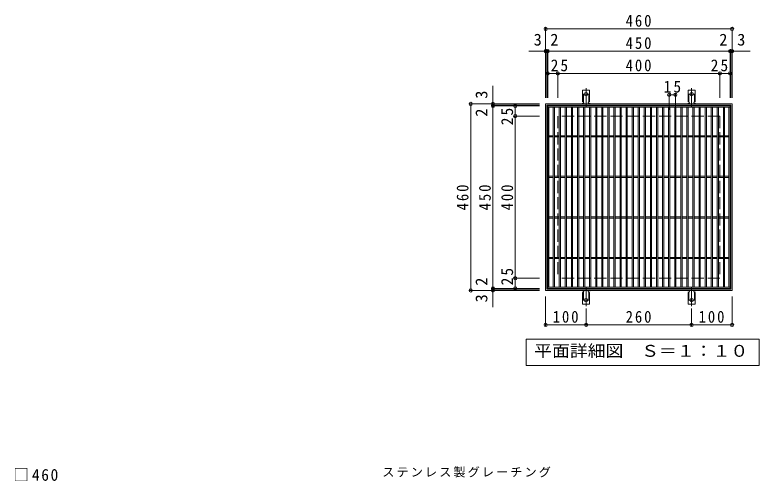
# Model space of a CAD drawing. Units: millimetres, scale not verified. Extents: x -1639 to 1558, y -1368 to 1149.
# Drawn here: x -1541 to 296, y 0 to 1149 of the extents above; entities that cross this region are included whole.
import ezdxf
from ezdxf.enums import TextEntityAlignment as Align

# ---------------------------------------------------------------- set-up
doc = ezdxf.new("R2010")
doc.units = ezdxf.units.MM
doc.header["$LTSCALE"] = 10
doc.header["$PDMODE"] = 32
doc.header["$PDSIZE"] = 8
for name, pattern in [('CHAIN2', [12, 9, -1, 1, -1]), ('DASHED2', [3, 2, -1]), ('DASHED3', [4, 3, -1])]:
    doc.linetypes.add(name, pattern=pattern)
for name, color, linetype, lineweight in [('C-1', 2, 'DASHED3', 9), ('C-2', 3, 'Continuous', 9), ('C-4', 7, 'Continuous', 9), ('C-5', 7, 'Continuous', 9), ('C-A', 3, 'Continuous', 9), ('D-4', 7, 'Continuous', 9), ('D-5', 7, 'Continuous', 9)]:
    doc.layers.add(name, color=color, linetype=linetype, lineweight=lineweight)
doc.styles.add('ＭＳ ゴシック', font='')
doc.styles.get('ＭＳ ゴシック').set_extended_font_data('MS Gothic')

msp = doc.modelspace()

# ---------------------------------------------------------------- linework, layer by layer
at = {"layer": 'C-1'}
for p, q in [((-201.22, 899.87), (-201.22, 499.87)), ((198.78, 899.87), (-201.22, 899.87)), ((198.78, 899.87), (198.78, 499.87)), ((198.78, 499.87), (-201.22, 499.87))]:
    msp.add_line(p, q, dxfattribs=at)
at = {"layer": 'C-1', "linetype": 'Continuous'}
for points in [[(-231.22, 469.87), (-231.22, 929.87), (228.78, 929.87), (228.78, 469.87)], [(-228.22, 926.87), (225.78, 926.87), (225.78, 472.87), (-228.22, 472.87)]]:
    msp.add_lwpolyline(points, close=True, dxfattribs=at)
at = {"layer": 'C-2'}
for p, q in [((-226.21, 924.87), (-226.21, 474.87)), ((-226.21, 924.87), (223.79, 924.87)), ((-226.21, 921.87), (223.79, 921.87)), ((-223.21, 921.87), (-223.21, 477.87)), ((-212.71, 921.87), (-212.71, 477.87)), ((-209.71, 921.87), (-209.71, 477.87)), ((-197.71, 921.87), (-197.71, 477.87)), ((-194.71, 921.87), (-194.71, 477.87)), ((-182.71, 921.87), (-182.71, 477.87)), ((-179.71, 921.87), (-179.71, 477.87)), ((-167.71, 921.87), (-167.71, 477.87)), ((-164.71, 921.87), (-164.71, 477.87)), ((-152.71, 921.87), (-152.71, 477.87)), ((-149.71, 921.87), (-149.71, 477.87)), ((-137.71, 921.87), (-137.71, 477.87)), ((-134.71, 921.87), (-134.71, 477.87)), ((-122.71, 921.87), (-122.71, 477.87)), ((-119.71, 921.87), (-119.71, 477.87)), ((-107.71, 921.87), (-107.71, 477.87)), ((-104.71, 921.87), (-104.71, 477.87)), ((-92.71, 921.87), (-92.71, 477.87)), ((-89.71, 921.87), (-89.71, 477.87)), ((-77.71, 921.87), (-77.71, 477.87)), ((-74.71, 921.87), (-74.71, 477.87)), ((-62.71, 921.87), (-62.71, 477.87)), ((-59.71, 921.87), (-59.71, 477.87)), ((-47.71, 921.87), (-47.71, 477.87)), ((-44.71, 921.87), (-44.71, 477.87)), ((-32.71, 921.87), (-32.71, 477.87)), ((-29.71, 921.87), (-29.71, 477.87)), ((-17.71, 921.87), (-17.71, 477.87)), ((-14.71, 921.87), (-14.71, 477.87)), ((-2.71, 921.87), (-2.71, 477.87)), ((0.29, 921.87), (0.29, 477.87)), ((12.29, 921.87), (12.29, 477.87)), ((15.29, 921.87), (15.29, 477.87)), ((27.29, 921.87), (27.29, 477.87)), ((30.29, 921.87), (30.29, 477.87)), ((42.29, 921.87), (42.29, 477.87)), ((45.29, 921.87), (45.29, 477.87)), ((57.29, 921.87), (57.29, 477.87)), ((60.29, 921.87), (60.29, 477.87)), ((72.29, 921.87), (72.29, 477.87)), ((75.29, 921.87), (75.29, 477.87)), ((87.29, 921.87), (87.29, 477.87)), ((90.29, 921.87), (90.29, 477.87)), ((102.29, 921.87), (102.29, 477.87)), ((105.29, 921.87), (105.29, 477.87)), ((117.29, 921.87), (117.29, 477.87)), ((120.29, 921.87), (120.29, 477.87)), ((132.29, 921.87), (132.29, 477.87)), ((135.29, 921.87), (135.29, 477.87)), ((147.29, 921.87), (147.29, 477.87)), ((150.29, 921.87), (150.29, 477.87)), ((162.29, 921.87), (162.29, 477.87)), ((165.29, 921.87), (165.29, 477.87)), ((177.29, 921.87), (177.29, 477.87)), ((180.29, 921.87), (180.29, 477.87)), ((192.29, 921.87), (192.29, 477.87)), ((195.29, 921.87), (195.29, 477.87)), ((207.29, 921.87), (207.29, 477.87)), ((210.29, 921.87), (210.29, 477.87)), ((220.79, 921.87), (220.79, 477.87)), ((223.79, 474.87), (223.79, 924.87)), ((-212.71, 851.37), (-223.21, 851.37)), ((-212.71, 848.37), (-223.21, 848.37)), ((-197.71, 851.37), (-209.71, 851.37)), ((-197.71, 848.37), (-209.71, 848.37)), ((-182.71, 851.37), (-194.71, 851.37)), ((-182.71, 848.37), (-194.71, 848.37)), ((-167.71, 851.37), (-179.71, 851.37)), ((-167.71, 848.37), (-179.71, 848.37)), ((-152.71, 851.37), (-164.71, 851.37)), ((-152.71, 848.37), (-164.71, 848.37)), ((-137.71, 851.37), (-149.71, 851.37)), ((-137.71, 848.37), (-149.71, 848.37)), ((-122.71, 851.37), (-134.71, 851.37)), ((-122.71, 848.37), (-134.71, 848.37)), ((-107.71, 851.37), (-119.71, 851.37)), ((-107.71, 848.37), (-119.71, 848.37)), ((-92.71, 851.37), (-104.71, 851.37)), ((-92.71, 848.37), (-104.71, 848.37)), ((-77.71, 851.37), (-89.71, 851.37)), ((-77.71, 848.37), (-89.71, 848.37)), ((-62.71, 851.37), (-74.71, 851.37)), ((-62.71, 848.37), (-74.71, 848.37)), ((-47.71, 851.37), (-59.71, 851.37)), ((-47.71, 848.37), (-59.71, 848.37)), ((-32.71, 851.37), (-44.71, 851.37)), ((-32.71, 848.37), (-44.71, 848.37)), ((-17.71, 851.37), (-29.71, 851.37)), ((-17.71, 848.37), (-29.71, 848.37)), ((-2.71, 851.37), (-14.71, 851.37)), ((-2.71, 848.37), (-14.71, 848.37)), ((12.29, 851.37), (0.29, 851.37)), ((12.29, 848.37), (0.29, 848.37)), ((27.29, 851.37), (15.29, 851.37)), ((27.29, 848.37), (15.29, 848.37)), ((42.29, 851.37), (30.29, 851.37)), ((42.29, 848.37), (30.29, 848.37)), ((57.29, 851.37), (45.29, 851.37)), ((57.29, 848.37), (45.29, 848.37)), ((72.29, 851.37), (60.29, 851.37)), ((72.29, 848.37), (60.29, 848.37)), ((87.29, 851.37), (75.29, 851.37)), ((87.29, 848.37), (75.29, 848.37)), ((102.29, 851.37), (90.29, 851.37)), ((102.29, 848.37), (90.29, 848.37)), ((117.29, 851.37), (105.29, 851.37)), ((117.29, 848.37), (105.29, 848.37)), ((132.29, 851.37), (120.29, 851.37)), ((132.29, 848.37), (120.29, 848.37)), ((147.29, 851.37), (135.29, 851.37)), ((147.29, 848.37), (135.29, 848.37)), ((162.29, 851.37), (150.29, 851.37)), ((162.29, 848.37), (150.29, 848.37)), ((177.29, 851.37), (165.29, 851.37)), ((177.29, 848.37), (165.29, 848.37)), ((192.29, 851.37), (180.29, 851.37)), ((192.29, 848.37), (180.29, 848.37)), ((207.29, 851.37), (195.29, 851.37)), ((207.29, 848.37), (195.29, 848.37)), ((220.79, 851.37), (210.29, 851.37)), ((220.79, 848.37), (210.29, 848.37)), ((-212.71, 751.37), (-223.21, 751.37)), ((-212.71, 748.37), (-223.21, 748.37)), ((-197.71, 751.37), (-209.71, 751.37)), ((-197.71, 748.37), (-209.71, 748.37)), ((-182.71, 751.37), (-194.71, 751.37)), ((-182.71, 748.37), (-194.71, 748.37)), ((-167.71, 751.37), (-179.71, 751.37)), ((-167.71, 748.37), (-179.71, 748.37)), ((-152.71, 751.37), (-164.71, 751.37)), ((-152.71, 748.37), (-164.71, 748.37)), ((-137.71, 751.37), (-149.71, 751.37)), ((-137.71, 748.37), (-149.71, 748.37)), ((-122.71, 751.37), (-134.71, 751.37)), ((-122.71, 748.37), (-134.71, 748.37)), ((-107.71, 751.37), (-119.71, 751.37)), ((-107.71, 748.37), (-119.71, 748.37)), ((-92.71, 751.37), (-104.71, 751.37)), ((-92.71, 748.37), (-104.71, 748.37)), ((-77.71, 751.37), (-89.71, 751.37)), ((-77.71, 748.37), (-89.71, 748.37)), ((-62.71, 751.37), (-74.71, 751.37)), ((-62.71, 748.37), (-74.71, 748.37)), ((-47.71, 751.37), (-59.71, 751.37)), ((-47.71, 748.37), (-59.71, 748.37)), ((-32.71, 751.37), (-44.71, 751.37)), ((-32.71, 748.37), (-44.71, 748.37)), ((-17.71, 751.37), (-29.71, 751.37)), ((-17.71, 748.37), (-29.71, 748.37)), ((-2.71, 751.37), (-14.71, 751.37)), ((-2.71, 748.37), (-14.71, 748.37)), ((12.29, 751.37), (0.29, 751.37)), ((12.29, 748.37), (0.29, 748.37)), ((27.29, 751.37), (15.29, 751.37)), ((27.29, 748.37), (15.29, 748.37)), ((42.29, 751.37), (30.29, 751.37)), ((42.29, 748.37), (30.29, 748.37)), ((57.29, 751.37), (45.29, 751.37)), ((57.29, 748.37), (45.29, 748.37)), ((72.29, 751.37), (60.29, 751.37)), ((72.29, 748.37), (60.29, 748.37)), ((87.29, 751.37), (75.29, 751.37)), ((87.29, 748.37), (75.29, 748.37)), ((102.29, 751.37), (90.29, 751.37)), ((102.29, 748.37), (90.29, 748.37)), ((117.29, 751.37), (105.29, 751.37)), ((117.29, 748.37), (105.29, 748.37)), ((132.29, 751.37), (120.29, 751.37)), ((132.29, 748.37), (120.29, 748.37)), ((147.29, 751.37), (135.29, 751.37)), ((147.29, 748.37), (135.29, 748.37)), ((162.29, 751.37), (150.29, 751.37)), ((162.29, 748.37), (150.29, 748.37)), ((177.29, 751.37), (165.29, 751.37)), ((177.29, 748.37), (165.29, 748.37)), ((192.29, 751.37), (180.29, 751.37)), ((192.29, 748.37), (180.29, 748.37)), ((207.29, 751.37), (195.29, 751.37)), ((207.29, 748.37), (195.29, 748.37)), ((220.79, 751.37), (210.29, 751.37)), ((220.79, 748.37), (210.29, 748.37)), ((-212.71, 651.37), (-223.21, 651.37)), ((-212.71, 648.37), (-223.21, 648.37)), ((-197.71, 651.37), (-209.71, 651.37)), ((-197.71, 648.37), (-209.71, 648.37)), ((-182.71, 651.37), (-194.71, 651.37)), ((-182.71, 648.37), (-194.71, 648.37)), ((-167.71, 651.37), (-179.71, 651.37)), ((-167.71, 648.37), (-179.71, 648.37)), ((-152.71, 651.37), (-164.71, 651.37)), ((-152.71, 648.37), (-164.71, 648.37)), ((-137.71, 651.37), (-149.71, 651.37)), ((-137.71, 648.37), (-149.71, 648.37)), ((-122.71, 651.37), (-134.71, 651.37)), ((-122.71, 648.37), (-134.71, 648.37)), ((-107.71, 651.37), (-119.71, 651.37)), ((-107.71, 648.37), (-119.71, 648.37)), ((-92.71, 651.37), (-104.71, 651.37)), ((-92.71, 648.37), (-104.71, 648.37)), ((-77.71, 651.37), (-89.71, 651.37)), ((-77.71, 648.37), (-89.71, 648.37)), ((-62.71, 651.37), (-74.71, 651.37)), ((-62.71, 648.37), (-74.71, 648.37)), ((-47.71, 651.37), (-59.71, 651.37)), ((-47.71, 648.37), (-59.71, 648.37)), ((-32.71, 651.37), (-44.71, 651.37)), ((-32.71, 648.37), (-44.71, 648.37)), ((-17.71, 651.37), (-29.71, 651.37)), ((-17.71, 648.37), (-29.71, 648.37)), ((-2.71, 651.37), (-14.71, 651.37)), ((-2.71, 648.37), (-14.71, 648.37)), ((12.29, 651.37), (0.29, 651.37)), ((12.29, 648.37), (0.29, 648.37)), ((27.29, 651.37), (15.29, 651.37)), ((27.29, 648.37), (15.29, 648.37)), ((42.29, 651.37), (30.29, 651.37)), ((42.29, 648.37), (30.29, 648.37)), ((57.29, 651.37), (45.29, 651.37)), ((57.29, 648.37), (45.29, 648.37)), ((72.29, 651.37), (60.29, 651.37)), ((72.29, 648.37), (60.29, 648.37)), ((87.29, 651.37), (75.29, 651.37)), ((87.29, 648.37), (75.29, 648.37)), ((102.29, 651.37), (90.29, 651.37)), ((102.29, 648.37), (90.29, 648.37)), ((117.29, 651.37), (105.29, 651.37)), ((117.29, 648.37), (105.29, 648.37)), ((132.29, 651.37), (120.29, 651.37)), ((132.29, 648.37), (120.29, 648.37)), ((147.29, 651.37), (135.29, 651.37)), ((147.29, 648.37), (135.29, 648.37)), ((162.29, 651.37), (150.29, 651.37)), ((162.29, 648.37), (150.29, 648.37)), ((177.29, 651.37), (165.29, 651.37)), ((177.29, 648.37), (165.29, 648.37)), ((192.29, 651.37), (180.29, 651.37)), ((192.29, 648.37), (180.29, 648.37)), ((207.29, 651.37), (195.29, 651.37)), ((207.29, 648.37), (195.29, 648.37)), ((220.79, 651.37), (210.29, 651.37)), ((220.79, 648.37), (210.29, 648.37)), ((-212.71, 551.37), (-223.21, 551.37)), ((-197.71, 551.37), (-209.71, 551.37)), ((-182.71, 551.37), (-194.71, 551.37)), ((-167.71, 551.37), (-179.71, 551.37)), ((-152.71, 551.37), (-164.71, 551.37)), ((-137.71, 551.37), (-149.71, 551.37)), ((-122.71, 551.37), (-134.71, 551.37)), ((-107.71, 551.37), (-119.71, 551.37)), ((-92.71, 551.37), (-104.71, 551.37)), ((-77.71, 551.37), (-89.71, 551.37)), ((-62.71, 551.37), (-74.71, 551.37)), ((-47.71, 551.37), (-59.71, 551.37)), ((-32.71, 551.37), (-44.71, 551.37)), ((-17.71, 551.37), (-29.71, 551.37)), ((-2.71, 551.37), (-14.71, 551.37)), ((12.29, 551.37), (0.29, 551.37)), ((27.29, 551.37), (15.29, 551.37)), ((42.29, 551.37), (30.29, 551.37)), ((57.29, 551.37), (45.29, 551.37)), ((72.29, 551.37), (60.29, 551.37)), ((87.29, 551.37), (75.29, 551.37)), ((102.29, 551.37), (90.29, 551.37)), ((117.29, 551.37), (105.29, 551.37)), ((132.29, 551.37), (120.29, 551.37)), ((147.29, 551.37), (135.29, 551.37)), ((162.29, 551.37), (150.29, 551.37)), ((177.29, 551.37), (165.29, 551.37)), ((192.29, 551.37), (180.29, 551.37)), ((207.29, 551.37), (195.29, 551.37)), ((220.79, 551.37), (210.29, 551.37)), ((-212.71, 548.37), (-223.21, 548.37)), ((-197.71, 548.37), (-209.71, 548.37)), ((-182.71, 548.37), (-194.71, 548.37)), ((-167.71, 548.37), (-179.71, 548.37)), ((-152.71, 548.37), (-164.71, 548.37)), ((-137.71, 548.37), (-149.71, 548.37)), ((-122.71, 548.37), (-134.71, 548.37)), ((-107.71, 548.37), (-119.71, 548.37)), ((-92.71, 548.37), (-104.71, 548.37)), ((-77.71, 548.37), (-89.71, 548.37)), ((-62.71, 548.37), (-74.71, 548.37)), ((-47.71, 548.37), (-59.71, 548.37)), ((-32.71, 548.37), (-44.71, 548.37)), ((-17.71, 548.37), (-29.71, 548.37)), ((-2.71, 548.37), (-14.71, 548.37)), ((12.29, 548.37), (0.29, 548.37)), ((27.29, 548.37), (15.29, 548.37)), ((42.29, 548.37), (30.29, 548.37)), ((57.29, 548.37), (45.29, 548.37)), ((72.29, 548.37), (60.29, 548.37)), ((87.29, 548.37), (75.29, 548.37)), ((102.29, 548.37), (90.29, 548.37)), ((117.29, 548.37), (105.29, 548.37)), ((132.29, 548.37), (120.29, 548.37)), ((147.29, 548.37), (135.29, 548.37)), ((162.29, 548.37), (150.29, 548.37)), ((177.29, 548.37), (165.29, 548.37)), ((192.29, 548.37), (180.29, 548.37)), ((207.29, 548.37), (195.29, 548.37)), ((220.79, 548.37), (210.29, 548.37)), ((-226.21, 477.87), (223.79, 477.87)), ((-226.21, 474.87), (223.79, 474.87))]:
    msp.add_line(p, q, dxfattribs=at)
at = {"layer": 'C-4'}
for p, q in [((-231.22, 944.87), (-231.22, 1117.87)), ((-231.22, 1114.87), (228.78, 1114.87)), ((228.78, 944.87), (228.78, 1117.87)), ((-272.53, 1059.87), (273.54, 1059.87)), ((-228.22, 944.87), (-228.22, 1062.87)), ((-226.22, 944.87), (-226.22, 1062.87)), ((223.78, 944.87), (223.78, 1062.87)), ((225.78, 944.87), (225.78, 1062.87)), ((-226.22, 1004.87), (223.78, 1004.87)), ((-201.22, 944.87), (-201.22, 1007.87)), ((198.78, 944.87), (198.78, 1007.87)), ((-361.21, 428.55), (-361.21, 974.62)), ((73.79, 914.87), (73.79, 955.45)), ((88.79, 914.87), (88.79, 955.45)), ((73.79, 952.45), (88.79, 952.45)), ((-246.22, 929.87), (-419.21, 929.87)), ((-416.21, 469.87), (-416.21, 929.87)), ((-246.22, 926.87), (-364.21, 926.87)), ((-246.22, 924.87), (-364.21, 924.87)), ((-306.21, 474.87), (-306.21, 924.87)), ((-246.22, 899.87), (-309.21, 899.87)), ((-246.22, 499.87), (-309.21, 499.87)), ((-246.22, 469.87), (-419.21, 469.87)), ((-246.22, 474.87), (-364.21, 474.87)), ((-246.22, 472.87), (-364.21, 472.87)), ((-231.22, 454.87), (-231.22, 381.87)), ((228.78, 454.87), (228.78, 381.87)), ((-131.22, 425.15), (-131.22, 381.87)), ((128.79, 425.15), (128.79, 381.87)), ((-231.22, 384.87), (-131.22, 384.87)), ((-131.22, 384.87), (128.79, 384.87)), ((128.79, 384.87), (228.78, 384.87))]:
    msp.add_line(p, q, dxfattribs=at)
for p in [(-231.22, 1114.87), (228.78, 1114.87), (-231.22, 1059.87), (-228.22, 1059.87), (-226.22, 1059.87), (223.78, 1059.87), (225.78, 1059.87), (228.78, 1059.87), (-226.22, 1004.87), (-201.22, 1004.87), (198.78, 1004.87), (223.78, 1004.87), (73.79, 952.45), (88.79, 952.45), (-416.21, 929.87), (-361.21, 929.87), (-361.21, 926.87), (-361.21, 924.87), (-306.21, 924.87), (-306.21, 899.87), (-306.21, 499.87), (-361.21, 474.87), (-306.21, 474.87), (-416.21, 469.87), (-361.21, 472.87), (-361.21, 469.87), (-231.22, 384.87), (-131.22, 384.87), (128.79, 384.87), (228.78, 384.87)]:
    msp.add_point(p, dxfattribs=at)
at = {"layer": 'C-5'}
msp.add_lwpolyline([(-279.49, 284.87), (-279.49, 349.87), (295.51, 349.87), (295.51, 284.87)], close=True, dxfattribs=at)
at = {"layer": 'C-A'}
for p, q in [((-140.18, 934.87), (-140.18, 963.87)), ((-122.68, 963.87), (-140.18, 963.87)), ((-122.68, 934.87), (-122.68, 963.87)), ((120.25, 934.87), (120.25, 963.87)), ((137.75, 963.87), (120.25, 963.87)), ((137.75, 934.87), (137.75, 963.87)), ((-140.18, 934.87), (-138.93, 934.87)), ((-139.43, 930.87), (-138.93, 930.87)), ((-123.94, 930.87), (-123.42, 930.87)), ((-122.68, 934.87), (-123.93, 934.87)), ((120.25, 934.87), (121.5, 934.87)), ((121, 930.87), (121.5, 930.87)), ((137.75, 934.87), (136.5, 934.87)), ((136.5, 930.87), (137.01, 930.87)), ((-140.18, 464.87), (-138.93, 464.87)), ((-140.18, 464.87), (-140.18, 435.87)), ((-139.43, 468.87), (-138.93, 468.87)), ((-123.94, 468.87), (-123.42, 468.87)), ((-122.68, 464.87), (-123.93, 464.87)), ((-122.68, 464.87), (-122.68, 435.87)), ((120.25, 464.87), (121.5, 464.87)), ((120.25, 464.87), (120.25, 435.87)), ((121, 468.87), (121.5, 468.87)), ((136.5, 468.87), (137.01, 468.87)), ((137.75, 464.87), (136.5, 464.87)), ((137.75, 464.87), (137.75, 435.87)), ((-122.68, 435.87), (-140.18, 435.87)), ((137.75, 435.87), (120.25, 435.87))]:
    msp.add_line(p, q, dxfattribs=at)
at = {"layer": 'C-A', "linetype": 'DASHED2'}
for p, q in [((-138.18, 934.72), (-138.18, 963.87)), ((-124.68, 934.72), (-124.68, 963.87)), ((122.25, 934.72), (122.25, 963.87)), ((135.75, 934.72), (135.75, 963.87)), ((-138.18, 465.01), (-138.18, 435.87)), ((-124.68, 465.01), (-124.68, 435.87)), ((122.25, 465.01), (122.25, 435.87)), ((135.75, 465.01), (135.75, 435.87))]:
    msp.add_line(p, q, dxfattribs=at)
at = {"layer": 'C-A', "color": 7, "linetype": 'CHAIN2'}
for p, q in [((-131.43, 921.4), (-131.43, 968.8)), ((129, 921.4), (129, 968.8)), ((-137.21, 953.87), (-125.65, 953.87)), ((123.22, 953.87), (134.78, 953.87)), ((-131.43, 478.34), (-131.43, 430.93)), ((129, 478.34), (129, 430.93)), ((-137.21, 445.87), (-125.65, 445.87)), ((123.22, 445.87), (134.78, 445.87))]:
    msp.add_line(p, q, dxfattribs=at)
at = {"layer": 'C-A'}
for centre in [(-131.43, 953.87), (129, 953.87), (-131.43, 445.87), (129, 445.87)]:
    msp.add_circle(centre, 4.25, dxfattribs=at)
for centre, start, end in [((-139.43, 928.87), 90.27596, 150.00047), ((-138.93, 932.87), 270, 90), ((-123.93, 932.87), 90, 269.8667), ((-123.43, 928.87), 29.99927, 89.75836), ((121, 928.87), 90.27596, 150.00047), ((121.5, 932.87), 270, 90), ((136.5, 932.87), 90, 269.8667), ((137, 928.87), 29.99927, 89.75836), ((-139.43, 470.87), 209.99951, 269.72403), ((-138.93, 466.87), 270, 90), ((-123.93, 466.87), 90.13329, 270), ((-123.43, 470.87), 270.24162, 330.00072), ((121, 470.87), 209.99951, 269.72403), ((121.5, 466.87), 270, 90), ((136.5, 466.87), 90.13329, 270), ((137, 470.87), 270.24162, 330.00072)]:
    msp.add_arc(centre, 2, start, end, dxfattribs=at)

# ---------------------------------------------------------------- texts
at = {"layer": 'C-4', "color": 2, "style": 'ＭＳ ゴシック'}
for s, rotation, p in [('3', 0.001, (-260.74, 1064.87)), ('2', 0.001, (-219.64, 1064.87)), ('2', 0.001, (197.22, 1064.87)), ('3', 90, (-366.21, 942.63)), ('2', 90, (-366.21, 898.3)), ('2', 90, (-366.21, 481.44)), ('3', 90, (-366.21, 440.35))]:
    msp.add_text(s, height=29.33, rotation=rotation, dxfattribs=at).set_placement(p, align=Align.BOTTOM_LEFT)
msp.add_text('3', height=29.33, dxfattribs=at).set_placement((241.55, 1064.87), align=Align.BOTTOM_LEFT)
at = {"layer": 'C-4', "color": 2, "char_height": 29.33, "attachment_point": 7, "style": 'ＭＳ ゴシック'}
for s, insert in [('\\T1.27;\\W0.9;460', (-33.72, 1119.87)), ('\\T1.27;\\W0.9;450', (-33.72, 1064.87)), ('\\T1.27;\\W0.9;400', (-33.72, 1009.87)), ('\\T1.27;\\W0.95;15', (60.04, 957.45)), ('\\T1.27;\\W0.9;100', (-213.72, 389.87)), ('\\T1.27;\\W0.9;260', (-33.72, 389.87)), ('\\T1.27;\\W0.9;100', (146.29, 389.87))]:
    msp.add_mtext(s, dxfattribs=dict(at, insert=insert))
for s, insert, rotation in [('\\T1.27;\\W0.95;25', (-218.75, 1009.87), 0.001), ('\\T1.27;\\W0.95;25', (176.1, 1009.87), 0.001), ('\\T1.27;\\W0.95;25', (-311.21, 877.19), 90.001), ('\\T1.27;\\W0.9;460', (-421.21, 667.37), 90), ('\\T1.27;\\W0.9;450', (-366.21, 667.37), 90), ('\\T1.27;\\W0.9;400', (-311.21, 667.37), 90), ('\\T1.27;\\W0.95;25', (-311.21, 482.33), 90.001)]:
    msp.add_mtext(s, dxfattribs=dict(at, insert=insert, rotation=rotation))
at = {"layer": 'C-5', "color": 2, "style": 'ＭＳ ゴシック', "width": 1.1}
msp.add_text('平面詳細図\u3000Ｓ＝１：１０', height=29.33, dxfattribs=at).set_placement((-259.49, 297.37), align=Align.BOTTOM_LEFT)
at = {"layer": 'D-4', "color": 2, "insert": (-1544.63, -0.36), "char_height": 29.33, "attachment_point": 7, "style": 'ＭＳ ゴシック'}
msp.add_mtext('\\T1.21;\\W0.95;□460', dxfattribs=at)
at = {"layer": 'D-5', "insert": (-634.37, 8.54), "char_height": 21.99, "attachment_point": 7, "style": 'ＭＳ ゴシック'}
msp.add_mtext('\\T1.17;ステンレス製グレーチング', dxfattribs=at)

doc.saveas('drawing.dxf')
